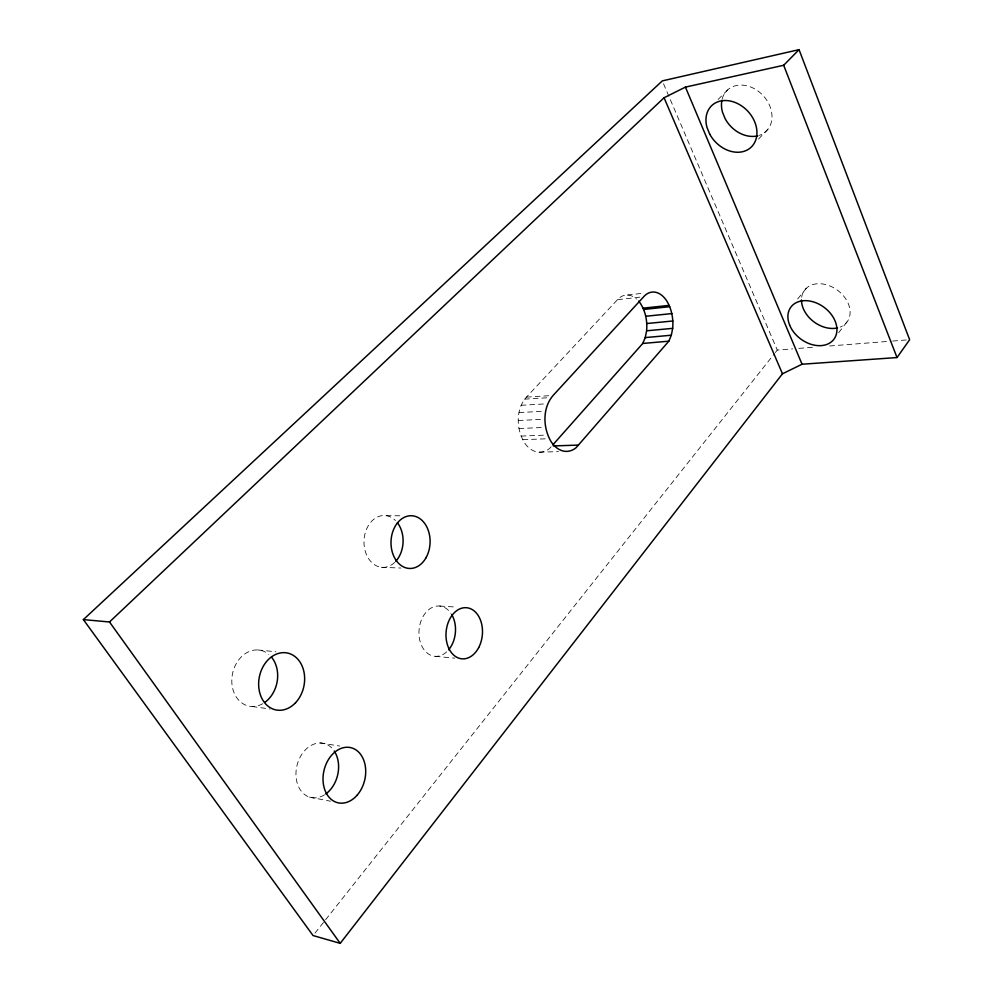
<?xml version="1.0" encoding="UTF-8"?>
<svg xmlns="http://www.w3.org/2000/svg" width="993" height="993" viewBox="0 0 993 993"><rect width="100%" height="100%" fill="white"/><g stroke="black" fill="none" stroke-linecap="round" stroke-linejoin="round"><path stroke-width="0.74" stroke-dasharray="4.96 3.72" d="M551.078 446.825L549.526 448.526A30.46 20.716 87.2 0 1 524.403 442.617C516.149 429.038 515.578 409.401 526.451 397.126L618.453 298.682A28.549 18.048 84.6 0 1 636.575 299.03M838.663 332.767L848.047 320.416M314.98 933.122L324.612 920.983M325.58 919.766L774.391 353.719M775.359 352.503L777.283 350.082L792.675 348.878M797.652 298.992L806.415 288.144M758.54 139.07L768.545 128.482M718.076 99.486L728.452 89.209M627.365 295.033L642.756 293.258M617.683 299.663L640.981 297.031M798.831 348.394L812.671 347.302M829.602 345.986L891.155 341.158M892.695 341.046L908.086 339.829M526.451 397.126L550.159 395.636M524.478 399.161L548.186 397.721M521.089 405.293L546.299 403.828M518.954 412.579L544.176 411.226M518.209 420.511L543.432 419.282M518.917 428.542L544.152 427.424M521.04 436.088L546.262 435.083M522.889 439.676L548.111 438.732M539.211 452.187L558.463 451.604M386.203 515.69L402.699 515.814M381.362 567.276L400.874 568.058M439.688 606.04L456.184 607.071M435.207 656.323L454.732 658.148M257.932 649.968L275.88 651.768M252.123 706.495L270.071 709.014M320.218 742.963L339.78 746.053M309.456 797.106L330.52 801.214M663.523 83.747L777.283 350.082M446.676 651.842A25.235 18.209 -84.4 0 1 422.149 646.728A25.235 18.209 -84.4 0 1 426.009 612.321A25.235 18.209 -84.4 0 1 450.983 613.364M394.705 562.398A25.942 19.55 -87.7 0 1 368.688 558.786A25.942 19.55 -87.7 0 1 369.359 524.043A25.942 19.55 -87.7 0 1 395.499 520.555M262.76 703.702A28.499 22.678 -78.3 0 1 232.052 676.506A28.499 22.678 -78.3 0 1 268.818 654.399M324.5 794.822A27.816 20.878 -76.3 0 1 298.248 785.997A27.816 20.878 -76.3 0 1 305.36 749.889A27.816 20.878 -76.3 0 1 333.363 749.789M722.172 99.077A28.276 22.343 47 0 1 761.929 94.347A28.276 22.343 47 0 1 759.285 135.383M801.649 297.205A26.526 19.723 36.6 0 1 838.129 290.701A26.526 19.723 36.6 0 1 840.177 327.094"/><path stroke-width="1.49" d="M672.683 328.348C673.527 318.79 671.727 308.922 666.613 300.718A28.958 17.948 84.7 0 0 644.668 295.703L553.113 395.462C542.252 408.011 542.886 427.834 551.103 441.662A30.92 20.642 87.3 0 0 576.139 447.669L668.848 341.17L671.318 335.224L672.683 328.348L646.617 330.806L645.239 337.595L642.744 343.466L552.878 444.827M646.617 330.806C647.461 321.372 645.649 311.628 640.522 303.585A28.549 18.048 84.6 0 0 638.636 301.115M897.027 357.554L909.625 339.718L799.042 49.65L662.306 80.892L83.375 619.607L313.056 935.555L340.214 943.35L782.459 373.802L802.046 364.232L897.027 357.554L783.688 65.265L799.042 49.65M83.375 619.607L109.503 621.978L664.069 97.736L685.431 87.111L783.688 65.265M642.98 308.178L669.059 305.385M643.663 309.456L669.741 306.688M645.81 316.258L671.876 313.589M646.815 323.532L672.882 320.975M645.239 337.595L671.318 335.224M642.744 343.466L668.848 341.17M553.324 445.931L578.46 445.087M109.503 621.978L340.214 943.35M664.069 97.736L782.459 373.802M685.431 87.111L802.046 364.232M451.728 614.555A25.235 18.209 -84.4 0 1 448.625 649.807M397.399 522.728A25.942 19.55 -87.7 0 1 395.711 561.368M271.449 657.056A28.499 22.678 -78.3 0 1 264.932 702.299M334.231 751.006A27.816 20.878 -76.3 0 1 325.778 793.953M757.833 135.805A28.276 22.343 47 0 1 725.039 118.502L722.432 111.973A28.276 22.343 47 0 1 721.899 100.281M837.509 327.913A26.526 19.723 36.6 0 1 801.45 299.948M709.672 134.043L707.004 127.464A28.636 22.318 46.7 0 1 735.254 102.527A28.636 22.318 46.7 0 1 752.669 145.537A28.636 22.318 46.7 0 1 709.672 134.043M295.504 702.771A29.02 22.74 -79 0 0 290.614 654.002A29.02 22.74 -79 0 0 258.813 687.615A29.02 22.74 -79 0 0 295.504 702.771M357.257 795.045A28.313 20.915 -76.9 0 0 352.652 748.213A28.313 20.915 -76.9 0 0 323.172 782.397A28.313 20.915 -76.9 0 0 357.257 795.045M426.009 557.768A26.389 19.55 -87.8 0 0 413.187 515.888A26.389 19.55 -87.8 0 0 392.434 552.617A26.389 19.55 -87.8 0 0 426.009 557.768M478.7 647.573A25.657 18.184 -84.7 0 0 466.673 607.728A25.657 18.184 -84.7 0 0 447.346 644.507A25.657 18.184 -84.7 0 0 478.7 647.573M789.609 325.009A26.848 19.674 36.8 0 0 831.625 341.666A26.848 19.674 36.8 0 0 815.998 302.803A26.848 19.674 36.8 0 0 789.609 325.009"/></g></svg>
